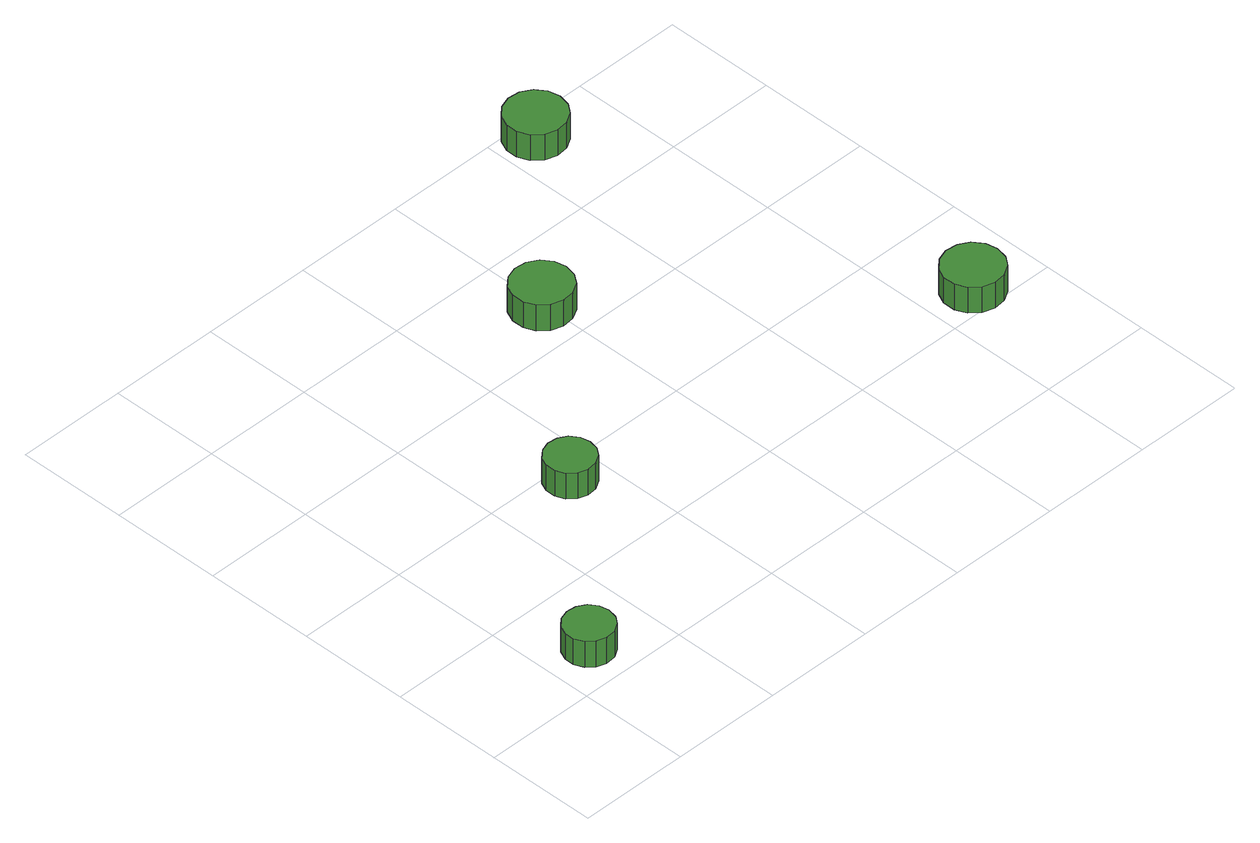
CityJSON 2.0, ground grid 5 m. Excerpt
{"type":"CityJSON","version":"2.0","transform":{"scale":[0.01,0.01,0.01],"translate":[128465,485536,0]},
"CityObjects":{
"tree1":{"type":"SolitaryVegetationObject","attributes":{"function":"something"},"geometry":[{"type":"MultiSurface","lod":"1","boundaries":[[[0,1,2,3,4,5,6,7,8,9,10,11,12,13,14]],[[15,16,17,18,19,20,21,22,23,24,25,26,27,28,29]],[[0,29,28,1]],[[1,28,27,2]],[[2,27,26,3]],[[3,26,25,4]],[[4,25,24,5]],[[5,24,23,6]],[[6,23,22,7]],[[7,22,21,8]],[[8,21,20,9]],[[9,20,19,10]],[[10,19,18,11]],[[11,18,17,12]],[[12,17,16,13]],[[13,16,15,14]],[[14,15,29,0]]]}]},
"tree2":{"type":"SolitaryVegetationObject","attributes":{"function":"something"},"geometry":[{"type":"MultiSurface","lod":"1","boundaries":[[[30,31,32,33,34,35,36,37,38,39,40,41,42,43,44]],[[45,46,47,48,49,50,51,52,53,54,55,56,57,58,59]],[[30,59,58,31]],[[31,58,57,32]],[[32,57,56,33]],[[33,56,55,34]],[[34,55,54,35]],[[35,54,53,36]],[[36,53,52,37]],[[37,52,51,38]],[[38,51,50,39]],[[39,50,49,40]],[[40,49,48,41]],[[41,48,47,42]],[[42,47,46,43]],[[43,46,45,44]],[[44,45,59,30]]]}]},
"tree3":{"type":"SolitaryVegetationObject","attributes":{"function":"something"},"geometry":[{"type":"MultiSurface","lod":"1","boundaries":[[[60,61,62,63,64,65,66,67,68,69,70,71,72,73,74]],[[75,76,77,78,79,80,81,82,83,84,85,86,87,88,89]],[[60,89,88,61]],[[61,88,87,62]],[[62,87,86,63]],[[63,86,85,64]],[[64,85,84,65]],[[65,84,83,66]],[[66,83,82,67]],[[67,82,81,68]],[[68,81,80,69]],[[69,80,79,70]],[[70,79,78,71]],[[71,78,77,72]],[[72,77,76,73]],[[73,76,75,74]],[[74,75,89,60]]]}]},
"tree4":{"type":"SolitaryVegetationObject","attributes":{"function":"something"},"geometry":[{"type":"MultiSurface","lod":"1","boundaries":[[[90,91,92,93,94,95,96,97,98,99,100,101,102,103,104]],[[105,106,107,108,109,110,111,112,113,114,115,116,117,118,119]],[[90,119,118,91]],[[91,118,117,92]],[[92,117,116,93]],[[93,116,115,94]],[[94,115,114,95]],[[95,114,113,96]],[[96,113,112,97]],[[97,112,111,98]],[[98,111,110,99]],[[99,110,109,100]],[[100,109,108,101]],[[101,108,107,102]],[[102,107,106,103]],[[103,106,105,104]],[[104,105,119,90]]]}]},
"tree5":{"type":"SolitaryVegetationObject","attributes":{"function":"something"},"geometry":[{"type":"MultiSurface","lod":"1","boundaries":[[[120,121,122,123,124,125,126,127,128,129,130,131,132,133,134]],[[135,136,137,138,139,140,141,142,143,144,145,146,147,148,149]],[[120,149,148,121]],[[121,148,147,122]],[[122,147,146,123]],[[123,146,145,124]],[[124,145,144,125]],[[125,144,143,126]],[[126,143,142,127]],[[127,142,141,128]],[[128,141,140,129]],[[129,140,139,130]],[[130,139,138,131]],[[131,138,137,132]],[[132,137,136,133]],[[133,136,135,134]],[[134,135,149,120]]]}]}
},
"vertices":[
[311,186,211],[302,230,211],[276,267,211],[237,289,211],[192,294,211],[149,280,211],[116,250,211],[97,209,211],[97,164,211],[116,123,211],[149,93,211],[192,79,211],[237,83,211],[276,106,211],[302,142,211],[302,142,82],[276,106,82],[237,83,82],[192,79,82],[149,93,82],[116,123,82],[97,164,82],[97,209,82],[116,250,82],[149,280,82],[192,294,82],[237,289,82],[276,267,82],[302,230,82],[311,186,82],
[928,895,245],[919,939,245],[893,976,245],[854,998,245],[809,1003,245],[766,989,245],[732,959,245],[714,918,245],[714,873,245],[732,832,245],[766,801,245],[809,787,245],[854,792,245],[893,815,245],[919,851,245],[919,851,116],[893,815,116],[854,792,116],[809,787,116],[766,801,116],[732,832,116],[714,873,116],[714,918,116],[732,959,116],[766,989,116],[809,1003,116],[854,998,116],[893,976,116],[919,939,116],[928,895,116],
[1563,1649,275],[1551,1702,275],[1519,1747,275],[1471,1774,275],[1417,1780,275],[1364,1763,275],[1323,1726,275],[1301,1676,275],[1301,1621,275],[1323,1571,275],[1364,1534,275],[1417,1517,275],[1471,1523,275],[1519,1550,275],[1551,1595,275],[1551,1595,146],[1519,1550,146],[1471,1523,146],[1417,1517,146],[1364,1534,146],[1323,1571,146],[1301,1621,146],[1301,1676,146],[1323,1726,146],[1364,1763,146],[1417,1780,146],[1471,1774,146],[1519,1747,146],[1551,1702,146],[1563,1649,146],
[2214,2324,318],[2202,2378,318],[2170,2422,318],[2122,2450,318],[2067,2455,318],[2015,2438,318],[1974,2402,318],[1952,2351,318],[1952,2296,318],[1974,2246,318],[2015,2209,318],[2067,2192,318],[2122,2198,318],[2170,2226,318],[2202,2270,318],[2202,2270,189],[2170,2226,189],[2122,2198,189],[2067,2192,189],[2015,2209,189],[1974,2246,189],[1952,2296,189],[1952,2351,189],[1974,2402,189],[2015,2438,189],[2067,2455,189],[2122,2450,189],[2170,2422,189],[2202,2378,189],[2214,2324,189],
[2783,552,279],[2772,605,279],[2739,650,279],[2692,677,279],[2637,683,279],[2585,666,279],[2544,629,279],[2521,579,279],[2521,524,279],[2544,474,279],[2585,437,279],[2637,420,279],[2692,426,279],[2739,453,279],[2772,498,279],[2772,498,150],[2739,453,150],[2692,426,150],[2637,420,150],[2585,437,150],[2544,474,150],[2521,524,150],[2521,579,150],[2544,629,150],[2585,666,150],[2637,683,150],[2692,677,150],[2739,650,150],[2772,605,150],[2783,552,150]
]}
